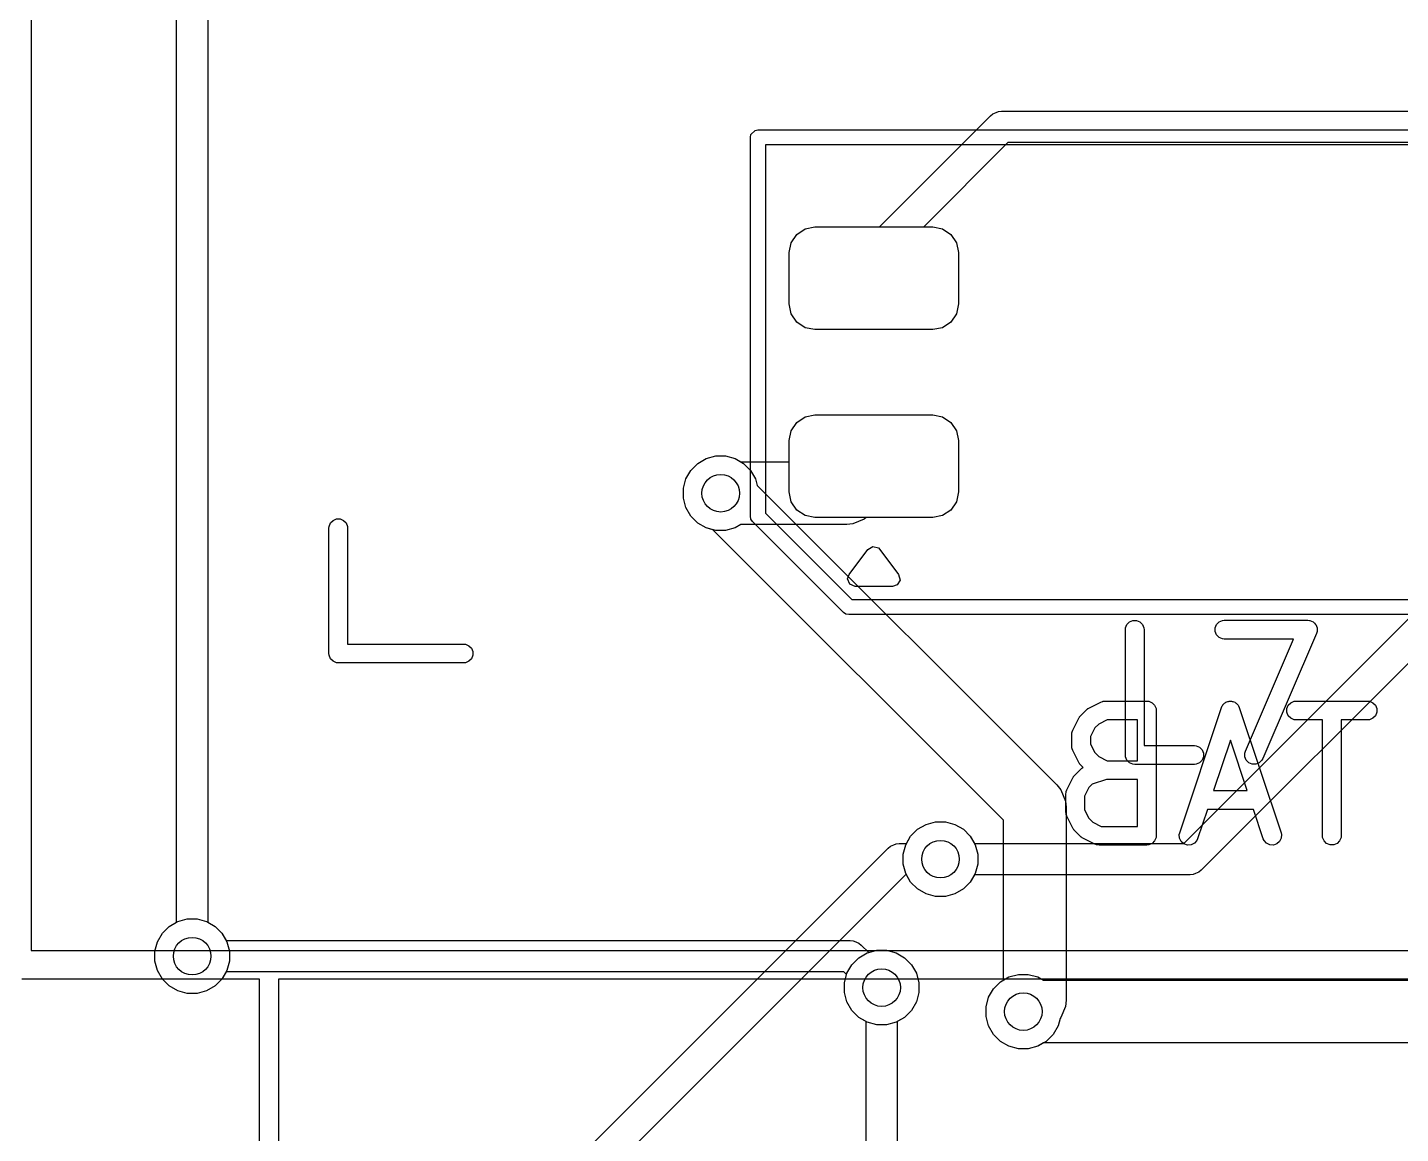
# Model space of a CAD drawing. Header units: millimetres. Extents: x 14 to 286, y -133 to -45.
# Drawn here: x 23.79 to 34.75, y -86.99 to -78.16 of the extents above; entities that cross this region are included whole.
import ezdxf

# ---------------------------------------------------------------- set-up
doc = ezdxf.new("R2010")
doc.units = ezdxf.units.MM
for name, color, linetype, true_color in [('B.Cu', 153, 'CONTINUOUS', 0x4d7fc4), ('B.Silkscreen', 31, 'CONTINUOUS', 0xe8b2a7), ('F.Cu', 13, 'CONTINUOUS', 0xc83434), ('F.Mask', 201, 'CONTINUOUS', 0xd864ff), ('F.Paste', 253, 'CONTINUOUS', 0xb4a09a), ('F.Silkscreen', 41, 'CONTINUOUS', 0xf2eda1), ('User.Drawings', 9, 'CONTINUOUS', 0xc2c2c2)]:
    doc.layers.add(name, color=color, linetype=linetype, true_color=true_color)

msp = doc.modelspace()

# ---------------------------------------------------------------- linework, layer by layer
at = {"layer": 'B.Cu', "linetype": 'CONTINUOUS'}
for p, q in [((24.9793, -85.303122), (24.9793, -76.5711)), ((25.2293, -76.622876), (25.2293, -85.303122)), ((29.139272, -81.641494), (29.207095, -81.602336)), ((29.207095, -81.602336), (29.282742, -81.582067)), ((29.282742, -81.582067), (29.361058, -81.582067)), ((29.361058, -81.582067), (29.436705, -81.602336)), ((29.436705, -81.602336), (29.504528, -81.641494)), ((29.044736, -81.764695), (29.083894, -81.696872)), ((29.083894, -81.696872), (29.139272, -81.641494)), ((29.504528, -81.641494), (29.559906, -81.696872)), ((29.559906, -81.696872), (29.599064, -81.764695)), ((29.024467, -81.840342), (29.044736, -81.764695)), ((29.024467, -81.918658), (29.024467, -81.840342)), ((29.599064, -81.764695), (29.613124, -81.81717)), ((29.613124, -81.81717), (32.004077, -84.208124)), ((29.044736, -81.994305), (29.024467, -81.918658)), ((29.083894, -82.062128), (29.044736, -81.994305)), ((29.139272, -82.117506), (29.083894, -82.062128)), ((29.207095, -82.156664), (29.139272, -82.117506)), ((29.25957, -82.170724), (29.207095, -82.156664)), ((31.5773, -84.488453), (29.25957, -82.170724)), ((32.004077, -84.208124), (32.035168, -84.246008)), ((32.035168, -84.246008), (32.072497, -84.336128)), ((32.072497, -84.336128), (32.072497, -84.336137)), ((32.072497, -84.336137), (32.0773, -84.3849)), ((32.0773, -84.3849), (32.0773, -85.9263)), ((30.837494, -84.617472), (30.892872, -84.562094)), ((30.892872, -84.562094), (30.960695, -84.522936)), ((30.960695, -84.522936), (31.036342, -84.502667)), ((31.036342, -84.502667), (31.114658, -84.502667)), ((31.114658, -84.502667), (31.190305, -84.522936)), ((31.190305, -84.522936), (31.258128, -84.562094)), ((31.258128, -84.562094), (31.313506, -84.617472)), ((31.5773, -85.765483), (31.5773, -84.488453)), ((30.675854, -84.696166), (30.702249, -84.685233)), ((30.702249, -84.685233), (30.720913, -84.677502)), ((30.720913, -84.677502), (30.720914, -84.677502)), ((30.720914, -84.677502), (30.7453, -84.6751)), ((30.7453, -84.6751), (30.804222, -84.6751)), ((30.804222, -84.6751), (30.837494, -84.617472)), ((31.313506, -84.617472), (31.352664, -84.685295)), ((31.352664, -84.685295), (31.372933, -84.760942)), ((25.104312, -90.264312), (30.656911, -84.711712)), ((30.656911, -84.711712), (30.675853, -84.696167)), ((30.675853, -84.696167), (30.675854, -84.696166)), ((31.372933, -84.760942), (31.372933, -84.839258)), ((31.372933, -84.839258), (31.352664, -84.914905)), ((30.797077, -84.9251), (25.3177, -90.404476)), ((30.804222, -84.9251), (30.797077, -84.9251)), ((30.837494, -84.982728), (30.804222, -84.9251)), ((30.892872, -85.038106), (30.837494, -84.982728)), ((31.313506, -84.982728), (31.258128, -85.038106)), ((31.352664, -84.914905), (31.313506, -84.982728)), ((30.960695, -85.077264), (30.892872, -85.038106)), ((31.036342, -85.097533), (30.960695, -85.077264)), ((31.114658, -85.097533), (31.036342, -85.097533)), ((31.190305, -85.077264), (31.114658, -85.097533)), ((31.258128, -85.038106), (31.190305, -85.077264)), ((24.866294, -85.391772), (24.921672, -85.336394)), ((24.921672, -85.336394), (24.9793, -85.303122)), ((25.2293, -85.303122), (25.286928, -85.336394)), ((25.286928, -85.336394), (25.342306, -85.391772)), ((24.806867, -85.535242), (24.827136, -85.459595)), ((24.827136, -85.459595), (24.866294, -85.391772)), ((25.342306, -85.391772), (25.381464, -85.459595)), ((25.381464, -85.459595), (25.401733, -85.535242)), ((24.806867, -85.613558), (24.806867, -85.535242)), ((25.401733, -85.535242), (25.401733, -85.613558)), ((30.423672, -85.587294), (30.491495, -85.548136)), ((30.491495, -85.548136), (30.567142, -85.527867)), ((30.567142, -85.527867), (30.645458, -85.527867)), ((30.645458, -85.527867), (30.721105, -85.548136)), ((30.721105, -85.548136), (30.788928, -85.587294)), ((24.827136, -85.689205), (24.806867, -85.613558)), ((25.401733, -85.613558), (25.381464, -85.689205)), ((30.329136, -85.710495), (30.368294, -85.642672)), ((30.368294, -85.642672), (30.423672, -85.587294)), ((30.788928, -85.587294), (30.844306, -85.642672)), ((30.844306, -85.642672), (30.883464, -85.710495)), ((24.866294, -85.757028), (24.827136, -85.689205)), ((24.921672, -85.812406), (24.866294, -85.757028)), ((25.342306, -85.757028), (25.286928, -85.812406)), ((25.381464, -85.689205), (25.342306, -85.757028)), ((30.308867, -85.786142), (30.329136, -85.710495)), ((30.308867, -85.864458), (30.308867, -85.786142)), ((30.883464, -85.710495), (30.903733, -85.786142)), ((30.903733, -85.786142), (30.903733, -85.864458)), ((31.498694, -85.834272), (31.554072, -85.778894)), ((31.554072, -85.778894), (31.5773, -85.765483)), ((24.989495, -85.851564), (24.921672, -85.812406)), ((25.065142, -85.871833), (24.989495, -85.851564)), ((25.143458, -85.871833), (25.065142, -85.871833)), ((25.219105, -85.851564), (25.143458, -85.871833)), ((25.286928, -85.812406), (25.219105, -85.851564)), ((30.329136, -85.940105), (30.308867, -85.864458)), ((30.903733, -85.864458), (30.883464, -85.940105)), ((31.459536, -85.902095), (31.498694, -85.834272)), ((30.368294, -86.007928), (30.329136, -85.940105)), ((30.423672, -86.063306), (30.368294, -86.007928)), ((30.844306, -86.007928), (30.788928, -86.063306)), ((30.883464, -85.940105), (30.844306, -86.007928)), ((31.439267, -85.977742), (31.459536, -85.902095)), ((31.439267, -86.056058), (31.439267, -85.977742)), ((32.072497, -85.975072), (32.035168, -86.065192)), ((32.0773, -85.9263), (32.072497, -85.975062)), ((32.072497, -85.975062), (32.072497, -85.975072)), ((30.4813, -86.096577), (30.423672, -86.063306)), ((30.4813, -90.169424), (30.4813, -86.096577)), ((30.788928, -86.063306), (30.7313, -86.096577)), ((30.7313, -86.096577), (30.7313, -90.2212)), ((31.459536, -86.131705), (31.439267, -86.056058)), ((32.029997, -86.071492), (32.013864, -86.131705)), ((32.035168, -86.065192), (32.029997, -86.071492)), ((31.498694, -86.199528), (31.459536, -86.131705)), ((31.554072, -86.254906), (31.498694, -86.199528)), ((31.974706, -86.199528), (31.919328, -86.254906)), ((32.013864, -86.131705), (31.974706, -86.199528)), ((31.621895, -86.294064), (31.554072, -86.254906)), ((31.697542, -86.314333), (31.621895, -86.294064)), ((31.775858, -86.314333), (31.697542, -86.314333)), ((31.851505, -86.294064), (31.775858, -86.314333)), ((31.919328, -86.254906), (31.851505, -86.294064))]:
    msp.add_line(p, q, dxfattribs=at)
at = {"layer": 'B.Cu'}
for centre in [(29.3219, -81.8795), (31.0755, -84.8001), (25.1043, -85.5744), (30.6063, -85.8253), (31.7367, -86.0169)]:
    msp.add_circle(centre, 0.15, dxfattribs=at)
at = {"layer": 'B.Silkscreen', "linetype": 'CONTINUOUS'}
for p, q in [((32.250084, -83.600466), (32.252141, -83.598778)), ((32.252141, -83.598778), (32.253968, -83.59802)), ((32.253968, -83.59802), (32.260268, -83.594056)), ((32.260268, -83.594056), (32.355506, -83.546437)), ((32.355506, -83.546437), (32.369237, -83.541182)), ((32.369237, -83.541182), (32.371926, -83.54099)), ((32.371926, -83.54099), (32.374415, -83.53996)), ((32.374415, -83.53996), (32.389047, -83.538519)), ((32.389047, -83.538519), (32.72238, -83.538519)), ((32.72238, -83.538519), (32.737012, -83.53996)), ((32.737012, -83.53996), (32.764048, -83.551159)), ((32.764048, -83.551159), (32.78474, -83.571851)), ((32.78474, -83.571851), (32.795939, -83.598887)), ((32.795939, -83.598887), (32.79738, -83.613519)), ((32.984563, -84.589802), (33.317896, -83.589802)), ((33.317896, -83.589802), (33.32389, -83.576377)), ((33.32389, -83.576377), (33.3274, -83.572329)), ((33.3274, -83.572329), (33.329797, -83.567536)), ((33.329797, -83.567536), (33.336905, -83.56137)), ((33.336905, -83.56137), (33.343064, -83.55427)), ((33.343064, -83.55427), (33.347853, -83.551875)), ((33.347853, -83.551875), (33.351904, -83.548362)), ((33.351904, -83.548362), (33.360829, -83.545387)), ((33.360829, -83.545387), (33.369237, -83.541183)), ((33.369237, -83.541183), (33.374581, -83.540803)), ((33.374581, -83.540803), (33.379667, -83.539108)), ((33.379667, -83.539108), (33.389047, -83.539774)), ((33.389047, -83.539774), (33.398427, -83.539108)), ((33.398427, -83.539108), (33.403512, -83.540803)), ((33.403512, -83.540803), (33.408857, -83.541183)), ((33.408857, -83.541183), (33.417267, -83.545388)), ((33.417267, -83.545388), (33.426189, -83.548362)), ((33.426189, -83.548362), (33.430236, -83.551872)), ((33.430236, -83.551872), (33.43503, -83.554269)), ((33.43503, -83.554269), (33.441193, -83.561374)), ((33.441193, -83.561374), (33.448297, -83.567536)), ((33.448297, -83.567536), (33.450692, -83.572327)), ((33.450692, -83.572327), (33.454204, -83.576376)), ((33.454204, -83.576376), (33.460198, -83.589802)), ((33.460198, -83.589802), (33.793531, -84.589802)), ((33.839298, -83.598887), (33.850497, -83.571851)), ((33.839298, -83.628151), (33.839298, -83.598887)), ((33.850497, -83.571851), (33.871189, -83.551159)), ((33.871189, -83.551159), (33.898225, -83.53996)), ((33.898225, -83.53996), (33.912857, -83.538519)), ((33.912857, -83.538519), (34.484285, -83.538519)), ((34.484285, -83.538519), (34.498917, -83.53996)), ((34.498917, -83.53996), (34.525953, -83.551159)), ((34.525953, -83.551159), (34.546645, -83.571851)), ((34.546645, -83.571851), (34.557844, -83.598887)), ((34.557844, -83.598887), (34.557844, -83.628151)), ((32.131489, -83.770454), (32.179108, -83.675216)), ((32.179108, -83.675216), (32.183072, -83.668916)), ((32.183072, -83.668916), (32.18383, -83.667089)), ((32.18383, -83.667089), (32.185518, -83.665032)), ((32.185518, -83.665032), (32.18694, -83.662773)), ((32.18694, -83.662773), (32.188438, -83.661473)), ((32.188438, -83.661473), (32.193157, -83.655724)), ((32.193157, -83.655724), (32.240776, -83.608105)), ((32.240776, -83.608105), (32.246525, -83.603386)), ((32.246525, -83.603386), (32.247825, -83.601888)), ((32.247825, -83.601888), (32.250084, -83.600466)), ((32.406752, -83.688519), (32.338236, -83.722777)), ((32.64738, -83.688519), (32.406752, -83.688519)), ((32.64738, -84.014709), (32.64738, -83.688519)), ((32.79738, -83.613519), (32.79738, -84.613519)), ((33.850497, -83.655187), (33.839298, -83.628151)), ((33.871189, -83.675879), (33.850497, -83.655187)), ((33.898225, -83.687078), (33.871189, -83.675879)), ((33.912857, -83.688519), (33.898225, -83.687078)), ((34.123571, -83.688519), (33.912857, -83.688519)), ((34.123571, -84.613519), (34.123571, -83.688519)), ((34.484285, -83.688519), (34.273571, -83.688519)), ((34.273571, -83.688519), (34.273571, -84.613519)), ((34.498917, -83.687078), (34.484285, -83.688519)), ((34.525953, -83.675879), (34.498917, -83.687078)), ((34.546645, -83.655187), (34.525953, -83.675879)), ((34.557844, -83.628151), (34.546645, -83.655187)), ((32.123571, -83.803995), (32.125012, -83.789363)), ((32.123571, -83.899233), (32.123571, -83.803995)), ((32.125012, -83.789363), (32.126043, -83.786873)), ((32.126043, -83.786873), (32.126234, -83.784186)), ((32.126234, -83.784186), (32.131489, -83.770454)), ((32.307829, -83.753184), (32.273571, -83.8217)), ((32.338236, -83.722777), (32.307829, -83.753184)), ((32.125012, -83.913865), (32.123571, -83.899233)), ((32.126043, -83.916354), (32.125012, -83.913865)), ((32.126234, -83.919042), (32.126043, -83.916354)), ((32.131489, -83.932774), (32.126234, -83.919042)), ((32.273571, -83.8217), (32.273571, -83.881528)), ((32.273571, -83.881528), (32.307829, -83.950044)), ((33.389047, -83.850689), (33.255009, -84.252804)), ((33.523085, -84.252804), (33.389047, -83.850689)), ((32.179108, -84.028012), (32.131489, -83.932774)), ((32.183072, -84.034311), (32.179108, -84.028012)), ((32.18383, -84.036139), (32.183072, -84.034311)), ((32.185518, -84.038195), (32.18383, -84.036139)), ((32.307829, -83.950044), (32.338236, -83.980451)), ((32.338236, -83.980451), (32.406752, -84.014709)), ((32.406752, -84.014709), (32.64738, -84.014709)), ((32.131489, -84.151406), (32.135453, -84.145106)), ((32.135453, -84.145106), (32.136211, -84.143279)), ((32.136211, -84.143279), (32.137899, -84.141222)), ((32.137899, -84.141222), (32.139321, -84.138963)), ((32.139321, -84.138963), (32.140819, -84.137663)), ((32.140819, -84.137663), (32.145538, -84.131914)), ((32.145538, -84.131914), (32.193157, -84.084295)), ((32.18694, -84.040455), (32.185518, -84.038195)), ((32.188438, -84.041754), (32.18694, -84.040455)), ((32.193157, -84.047504), (32.188438, -84.041754)), ((32.215114, -84.069461), (32.193157, -84.047504)), ((32.193157, -84.084295), (32.204522, -84.074968)), ((32.204522, -84.074968), (32.20701, -84.073937)), ((32.20701, -84.073937), (32.209047, -84.072171)), ((32.209047, -84.072171), (32.215114, -84.069461)), ((32.078615, -84.260376), (32.08387, -84.246644)), ((32.08387, -84.246644), (32.131489, -84.151406)), ((32.26021, -84.229374), (32.225952, -84.29789)), ((32.286704, -84.20288), (32.26021, -84.229374)), ((32.401217, -84.164709), (32.286704, -84.20288)), ((32.64738, -84.164709), (32.401217, -84.164709)), ((32.64738, -84.538519), (32.64738, -84.164709)), ((33.255009, -84.252804), (33.523085, -84.252804)), ((32.075952, -84.280185), (32.077393, -84.265553)), ((32.075952, -84.423042), (32.075952, -84.280185)), ((32.077393, -84.265553), (32.078424, -84.263063)), ((32.078424, -84.263063), (32.078615, -84.260376)), ((32.225952, -84.29789), (32.225952, -84.405337)), ((32.077393, -84.437674), (32.075952, -84.423042)), ((32.078424, -84.440163), (32.077393, -84.437674)), ((32.078615, -84.442851), (32.078424, -84.440163)), ((32.08387, -84.456583), (32.078615, -84.442851)), ((32.131489, -84.551821), (32.08387, -84.456583)), ((32.225952, -84.405337), (32.26021, -84.473853)), ((32.26021, -84.473853), (32.290617, -84.504261)), ((33.205009, -84.402804), (33.126865, -84.637236)), ((33.573085, -84.402804), (33.205009, -84.402804)), ((33.651229, -84.637236), (33.573085, -84.402804)), ((32.135452, -84.558117), (32.131489, -84.551821)), ((32.13621, -84.559947), (32.135452, -84.558117)), ((32.137899, -84.562005), (32.13621, -84.559947)), ((32.139321, -84.564264), (32.137899, -84.562005)), ((32.140819, -84.565563), (32.139321, -84.564264)), ((32.145537, -84.571312), (32.140819, -84.565563)), ((32.193156, -84.618932), (32.145537, -84.571312)), ((32.290617, -84.504261), (32.359133, -84.538519)), ((32.359133, -84.538519), (32.64738, -84.538519)), ((32.198905, -84.62365), (32.193156, -84.618932)), ((32.200206, -84.62515), (32.198905, -84.62365)), ((32.202465, -84.626572), (32.200206, -84.62515)), ((32.204522, -84.62826), (32.202465, -84.626572)), ((32.206349, -84.629017), (32.204522, -84.62826)), ((32.212649, -84.632982), (32.206349, -84.629017)), ((32.307887, -84.680601), (32.212649, -84.632982)), ((32.321618, -84.685856), (32.307887, -84.680601)), ((32.324307, -84.686047), (32.321618, -84.685856)), ((32.326796, -84.687078), (32.324307, -84.686047)), ((32.341428, -84.688519), (32.326796, -84.687078)), ((32.72238, -84.688519), (32.341428, -84.688519)), ((32.737012, -84.687078), (32.72238, -84.688519)), ((32.764048, -84.675879), (32.737012, -84.687078)), ((32.78474, -84.655187), (32.764048, -84.675879)), ((32.795939, -84.628151), (32.78474, -84.655187)), ((32.79738, -84.613519), (32.795939, -84.628151)), ((32.981303, -84.604139), (32.984563, -84.589802)), ((32.983378, -84.633329), (32.981303, -84.604139)), ((32.996464, -84.659502), (32.983378, -84.633329)), ((33.018571, -84.678676), (32.996464, -84.659502)), ((33.046334, -84.68793), (33.018571, -84.678676)), ((33.075524, -84.685855), (33.046334, -84.68793)), ((33.101697, -84.672769), (33.075524, -84.685855)), ((33.120871, -84.650662), (33.101697, -84.672769)), ((33.126865, -84.637236), (33.120871, -84.650662)), ((33.657223, -84.650661), (33.651229, -84.637236)), ((33.676397, -84.672768), (33.657223, -84.650661)), ((33.70257, -84.685855), (33.676397, -84.672768)), ((33.73176, -84.68793), (33.70257, -84.685855)), ((33.759522, -84.678676), (33.73176, -84.68793)), ((33.78163, -84.659502), (33.759522, -84.678676)), ((33.794716, -84.633328), (33.78163, -84.659502)), ((33.793531, -84.589802), (33.796791, -84.604138)), ((33.796791, -84.604138), (33.794716, -84.633328)), ((34.125012, -84.628151), (34.123571, -84.613519)), ((34.136211, -84.655187), (34.125012, -84.628151)), ((34.156903, -84.675879), (34.136211, -84.655187)), ((34.183939, -84.687078), (34.156903, -84.675879)), ((34.213203, -84.687078), (34.183939, -84.687078)), ((34.240239, -84.675879), (34.213203, -84.687078)), ((34.260931, -84.655187), (34.240239, -84.675879)), ((34.27213, -84.628151), (34.260931, -84.655187)), ((34.273571, -84.613519), (34.27213, -84.628151))]:
    msp.add_line(p, q, dxfattribs=at)
at = {"layer": 'F.Cu', "linetype": 'CONTINUOUS'}
for p, q in [((30.588324, -79.7537), (31.474111, -78.867912)), ((31.474111, -78.867912), (31.493053, -78.852367)), ((31.493053, -78.852367), (31.493054, -78.852366)), ((31.493054, -78.852366), (31.519449, -78.841433)), ((31.519449, -78.841433), (31.538113, -78.833702)), ((31.538113, -78.833702), (31.538114, -78.833702)), ((31.538114, -78.833702), (31.5625, -78.8313)), ((31.5625, -78.8313), (35.050224, -78.8313)), ((31.614277, -79.0813), (30.941876, -79.7537)), ((35.102, -79.0813), (31.614277, -79.0813)), ((29.99535, -79.769305), (30.0738, -79.7537)), ((30.0738, -79.7537), (30.588324, -79.7537)), ((30.941876, -79.7537), (31.0138, -79.7537)), ((31.0138, -79.7537), (31.09225, -79.769305)), ((29.884405, -79.88025), (29.928843, -79.813743)), ((29.928843, -79.813743), (29.99535, -79.769305)), ((31.09225, -79.769305), (31.158757, -79.813743)), ((31.158757, -79.813743), (31.203195, -79.88025)), ((29.8688, -79.9587), (29.884405, -79.88025)), ((29.8688, -80.3687), (29.8688, -79.9587)), ((31.203195, -79.88025), (31.2188, -79.9587)), ((31.2188, -79.9587), (31.2188, -80.3687)), ((29.884405, -80.44715), (29.8688, -80.3687)), ((31.2188, -80.3687), (31.203195, -80.44715)), ((29.928843, -80.513657), (29.884405, -80.44715)), ((29.99535, -80.558095), (29.928843, -80.513657)), ((31.158757, -80.513657), (31.09225, -80.558095)), ((31.203195, -80.44715), (31.158757, -80.513657)), ((30.0738, -80.5737), (29.99535, -80.558095)), ((31.0138, -80.5737), (30.0738, -80.5737)), ((31.09225, -80.558095), (31.0138, -80.5737)), ((29.928843, -81.313743), (29.99535, -81.269305)), ((29.99535, -81.269305), (30.0738, -81.2537)), ((30.0738, -81.2537), (31.0138, -81.2537)), ((31.0138, -81.2537), (31.09225, -81.269305)), ((31.09225, -81.269305), (31.158757, -81.313743)), ((29.8688, -81.4587), (29.884405, -81.38025)), ((29.884405, -81.38025), (29.928843, -81.313743)), ((31.158757, -81.313743), (31.203195, -81.38025)), ((31.203195, -81.38025), (31.2188, -81.4587)), ((29.8688, -81.6295), (29.8688, -81.4587)), ((31.2188, -81.4587), (31.2188, -81.8687)), ((29.139272, -81.641494), (29.207095, -81.602336)), ((29.207095, -81.602336), (29.282742, -81.582067)), ((29.282742, -81.582067), (29.361058, -81.582067)), ((29.361058, -81.582067), (29.436705, -81.602336)), ((29.436705, -81.602336), (29.483754, -81.6295)), ((29.044736, -81.764695), (29.083894, -81.696872)), ((29.083894, -81.696872), (29.139272, -81.641494)), ((29.483754, -81.6295), (29.8688, -81.6295)), ((29.024467, -81.840342), (29.044736, -81.764695)), ((29.024467, -81.918658), (29.024467, -81.840342)), ((29.044736, -81.994305), (29.024467, -81.918658)), ((31.203195, -81.94715), (31.158757, -82.013657)), ((31.2188, -81.8687), (31.203195, -81.94715)), ((29.083894, -82.062128), (29.044736, -81.994305)), ((29.139272, -82.117506), (29.083894, -82.062128)), ((31.09225, -82.058095), (31.0138, -82.0737)), ((31.158757, -82.013657), (31.09225, -82.058095)), ((29.207095, -82.156664), (29.139272, -82.117506)), ((29.282742, -82.176933), (29.207095, -82.156664)), ((29.436705, -82.156664), (29.361058, -82.176933)), ((29.483754, -82.1295), (29.436705, -82.156664)), ((30.328, -82.1295), (29.483754, -82.1295)), ((30.376773, -82.124696), (30.328, -82.1295)), ((30.466893, -82.087367), (30.376773, -82.124696)), ((30.466897, -82.087362), (30.466893, -82.087367)), ((30.483546, -82.0737), (30.466897, -82.087362)), ((31.0138, -82.0737), (30.483546, -82.0737)), ((33.016924, -84.6751), (35.618324, -82.0737)), ((35.971876, -82.0737), (33.157088, -84.888488)), ((29.361058, -82.176933), (29.282742, -82.176933)), ((30.837494, -84.617472), (30.892872, -84.562094)), ((30.892872, -84.562094), (30.960695, -84.522936)), ((30.960695, -84.522936), (31.036342, -84.502667)), ((31.036342, -84.502667), (31.114658, -84.502667)), ((31.114658, -84.502667), (31.190305, -84.522936)), ((31.190305, -84.522936), (31.258128, -84.562094)), ((31.258128, -84.562094), (31.313506, -84.617472)), ((30.778067, -84.760942), (30.798336, -84.685295)), ((30.798336, -84.685295), (30.837494, -84.617472)), ((31.313506, -84.617472), (31.346778, -84.6751)), ((31.346778, -84.6751), (33.016924, -84.6751)), ((30.778067, -84.839258), (30.778067, -84.760942)), ((30.798336, -84.914905), (30.778067, -84.839258)), ((33.138146, -84.904034), (33.1119, -84.914905)), ((33.138151, -84.904028), (33.138146, -84.904034)), ((33.157088, -84.888488), (33.138151, -84.904028)), ((30.837494, -84.982728), (30.798336, -84.914905)), ((30.892872, -85.038106), (30.837494, -84.982728)), ((31.313506, -84.982728), (31.258128, -85.038106)), ((31.346778, -84.9251), (31.313506, -84.982728)), ((33.0687, -84.9251), (31.346778, -84.9251)), ((33.093086, -84.922698), (33.0687, -84.9251)), ((33.093087, -84.922698), (33.093086, -84.922698)), ((33.1119, -84.914905), (33.093087, -84.922698)), ((30.960695, -85.077264), (30.892872, -85.038106)), ((31.036342, -85.097533), (30.960695, -85.077264)), ((31.114658, -85.097533), (31.036342, -85.097533)), ((31.190305, -85.077264), (31.114658, -85.097533)), ((31.258128, -85.038106), (31.190305, -85.077264)), ((24.866294, -85.391772), (24.921672, -85.336394)), ((24.921672, -85.336394), (24.989495, -85.297236)), ((24.989495, -85.297236), (25.065142, -85.276967)), ((25.065142, -85.276967), (25.143458, -85.276967)), ((25.143458, -85.276967), (25.219105, -85.297236)), ((25.219105, -85.297236), (25.286928, -85.336394)), ((25.286928, -85.336394), (25.342306, -85.391772)), ((24.806867, -85.535242), (24.827136, -85.459595)), ((24.827136, -85.459595), (24.866294, -85.391772)), ((25.342306, -85.391772), (25.375578, -85.4494)), ((25.375578, -85.4494), (30.3554, -85.4494)), ((30.3554, -85.4494), (30.379786, -85.451802)), ((30.379786, -85.451802), (30.379787, -85.451802)), ((30.379787, -85.451802), (30.386037, -85.454391)), ((30.386037, -85.454391), (30.424846, -85.470466)), ((24.806867, -85.613558), (24.806867, -85.535242)), ((30.424846, -85.470466), (30.424851, -85.470471)), ((30.424851, -85.470471), (30.443788, -85.486012)), ((30.443788, -85.486012), (30.502865, -85.545089)), ((30.502865, -85.545089), (30.567142, -85.527867)), ((30.567142, -85.527867), (30.645458, -85.527867)), ((30.645458, -85.527867), (30.721105, -85.548136)), ((30.721105, -85.548136), (30.788928, -85.587294)), ((24.827136, -85.689205), (24.806867, -85.613558)), ((30.788928, -85.587294), (30.844306, -85.642672)), ((30.844306, -85.642672), (30.883464, -85.710495)), ((24.866294, -85.757028), (24.827136, -85.689205)), ((24.921672, -85.812406), (24.866294, -85.757028)), ((25.342306, -85.757028), (25.286928, -85.812406)), ((25.375578, -85.6994), (25.342306, -85.757028)), ((30.303624, -85.6994), (25.375578, -85.6994)), ((30.326089, -85.721865), (30.303624, -85.6994)), ((30.308867, -85.786142), (30.326089, -85.721865)), ((30.308867, -85.864458), (30.308867, -85.786142)), ((30.883464, -85.710495), (30.903733, -85.786142)), ((30.903733, -85.786142), (30.903733, -85.864458)), ((31.498694, -85.834272), (31.554072, -85.778894)), ((31.554072, -85.778894), (31.621895, -85.739736)), ((31.621895, -85.739736), (31.697542, -85.719467)), ((31.697542, -85.719467), (31.775858, -85.719467)), ((31.775858, -85.719467), (31.851505, -85.739736)), ((31.851505, -85.739736), (31.898554, -85.7669)), ((31.898554, -85.7669), (41.804946, -85.7669)), ((24.989495, -85.851564), (24.921672, -85.812406)), ((25.065142, -85.871833), (24.989495, -85.851564)), ((25.143458, -85.871833), (25.065142, -85.871833)), ((25.219105, -85.851564), (25.143458, -85.871833)), ((25.286928, -85.812406), (25.219105, -85.851564)), ((30.329136, -85.940105), (30.308867, -85.864458)), ((30.903733, -85.864458), (30.883464, -85.940105)), ((31.459536, -85.902095), (31.498694, -85.834272)), ((30.368294, -86.007928), (30.329136, -85.940105)), ((30.423672, -86.063306), (30.368294, -86.007928)), ((30.844306, -86.007928), (30.788928, -86.063306)), ((30.883464, -85.940105), (30.844306, -86.007928)), ((31.439267, -85.977742), (31.459536, -85.902095)), ((31.439267, -86.056058), (31.439267, -85.977742)), ((30.491495, -86.102464), (30.423672, -86.063306)), ((30.567142, -86.122733), (30.491495, -86.102464)), ((30.721105, -86.102464), (30.645458, -86.122733)), ((30.788928, -86.063306), (30.721105, -86.102464)), ((31.459536, -86.131705), (31.439267, -86.056058)), ((30.645458, -86.122733), (30.567142, -86.122733)), ((31.498694, -86.199528), (31.459536, -86.131705)), ((31.554072, -86.254906), (31.498694, -86.199528)), ((31.621895, -86.294064), (31.554072, -86.254906)), ((31.697542, -86.314333), (31.621895, -86.294064)), ((31.775858, -86.314333), (31.697542, -86.314333)), ((31.851505, -86.294064), (31.775858, -86.314333)), ((31.898554, -86.2669), (31.851505, -86.294064)), ((41.9085, -86.2669), (31.898554, -86.2669))]:
    msp.add_line(p, q, dxfattribs=at)
at = {"layer": 'F.Cu'}
for centre in [(29.3219, -81.8795), (31.0755, -84.8001), (25.1043, -85.5744), (30.6063, -85.8253), (31.7367, -86.0169)]:
    msp.add_circle(centre, 0.15, dxfattribs=at)
at = {"layer": 'F.Mask', "linetype": 'CONTINUOUS'}
for p, q in [((29.99535, -79.769305), (30.0738, -79.7537)), ((30.0738, -79.7537), (31.0138, -79.7537)), ((31.0138, -79.7537), (31.09225, -79.769305)), ((29.884405, -79.88025), (29.928843, -79.813743)), ((29.928843, -79.813743), (29.99535, -79.769305)), ((31.09225, -79.769305), (31.158757, -79.813743)), ((31.158757, -79.813743), (31.203195, -79.88025)), ((29.8688, -79.9587), (29.884405, -79.88025)), ((29.8688, -80.3687), (29.8688, -79.9587)), ((31.203195, -79.88025), (31.2188, -79.9587)), ((31.2188, -79.9587), (31.2188, -80.3687)), ((29.884405, -80.44715), (29.8688, -80.3687)), ((31.2188, -80.3687), (31.203195, -80.44715)), ((29.928843, -80.513657), (29.884405, -80.44715)), ((29.99535, -80.558095), (29.928843, -80.513657)), ((31.158757, -80.513657), (31.09225, -80.558095)), ((31.203195, -80.44715), (31.158757, -80.513657)), ((30.0738, -80.5737), (29.99535, -80.558095)), ((31.0138, -80.5737), (30.0738, -80.5737)), ((31.09225, -80.558095), (31.0138, -80.5737)), ((29.928843, -81.313743), (29.99535, -81.269305)), ((29.99535, -81.269305), (30.0738, -81.2537)), ((30.0738, -81.2537), (31.0138, -81.2537)), ((31.0138, -81.2537), (31.09225, -81.269305)), ((31.09225, -81.269305), (31.158757, -81.313743)), ((29.8688, -81.4587), (29.884405, -81.38025)), ((29.884405, -81.38025), (29.928843, -81.313743)), ((31.158757, -81.313743), (31.203195, -81.38025)), ((31.203195, -81.38025), (31.2188, -81.4587)), ((29.8688, -81.8687), (29.8688, -81.4587)), ((31.2188, -81.4587), (31.2188, -81.8687)), ((29.884405, -81.94715), (29.8688, -81.8687)), ((29.928843, -82.013657), (29.884405, -81.94715)), ((31.203195, -81.94715), (31.158757, -82.013657)), ((31.2188, -81.8687), (31.203195, -81.94715)), ((29.99535, -82.058095), (29.928843, -82.013657)), ((30.0738, -82.0737), (29.99535, -82.058095)), ((31.09225, -82.058095), (31.0138, -82.0737)), ((31.158757, -82.013657), (31.09225, -82.058095)), ((31.0138, -82.0737), (30.0738, -82.0737))]:
    msp.add_line(p, q, dxfattribs=at)
at = {"layer": 'F.Paste', "linetype": 'CONTINUOUS'}
for p, q in [((29.99535, -79.769305), (30.0738, -79.7537)), ((30.0738, -79.7537), (31.0138, -79.7537)), ((31.0138, -79.7537), (31.09225, -79.769305)), ((29.884405, -79.88025), (29.928843, -79.813743)), ((29.928843, -79.813743), (29.99535, -79.769305)), ((31.09225, -79.769305), (31.158757, -79.813743)), ((31.158757, -79.813743), (31.203195, -79.88025)), ((29.8688, -79.9587), (29.884405, -79.88025)), ((29.8688, -80.3687), (29.8688, -79.9587)), ((31.203195, -79.88025), (31.2188, -79.9587)), ((31.2188, -79.9587), (31.2188, -80.3687)), ((29.884405, -80.44715), (29.8688, -80.3687)), ((31.2188, -80.3687), (31.203195, -80.44715)), ((29.928843, -80.513657), (29.884405, -80.44715)), ((29.99535, -80.558095), (29.928843, -80.513657)), ((31.158757, -80.513657), (31.09225, -80.558095)), ((31.203195, -80.44715), (31.158757, -80.513657)), ((30.0738, -80.5737), (29.99535, -80.558095)), ((31.0138, -80.5737), (30.0738, -80.5737)), ((31.09225, -80.558095), (31.0138, -80.5737)), ((29.928843, -81.313743), (29.99535, -81.269305)), ((29.99535, -81.269305), (30.0738, -81.2537)), ((30.0738, -81.2537), (31.0138, -81.2537)), ((31.0138, -81.2537), (31.09225, -81.269305)), ((31.09225, -81.269305), (31.158757, -81.313743)), ((29.8688, -81.4587), (29.884405, -81.38025)), ((29.884405, -81.38025), (29.928843, -81.313743)), ((31.158757, -81.313743), (31.203195, -81.38025)), ((31.203195, -81.38025), (31.2188, -81.4587)), ((29.8688, -81.8687), (29.8688, -81.4587)), ((31.2188, -81.4587), (31.2188, -81.8687)), ((29.884405, -81.94715), (29.8688, -81.8687)), ((29.928843, -82.013657), (29.884405, -81.94715)), ((31.203195, -81.94715), (31.158757, -82.013657)), ((31.2188, -81.8687), (31.203195, -81.94715)), ((29.99535, -82.058095), (29.928843, -82.013657)), ((30.0738, -82.0737), (29.99535, -82.058095)), ((31.09225, -82.058095), (31.0138, -82.0737)), ((31.158757, -82.013657), (31.09225, -82.058095)), ((31.0138, -82.0737), (30.0738, -82.0737))]:
    msp.add_line(p, q, dxfattribs=at)
at = {"layer": 'F.Silkscreen', "linetype": 'CONTINUOUS'}
for p, q in [((29.563367, -79.015739), (29.595839, -78.983267)), ((29.595839, -78.983267), (29.6188, -78.9787)), ((29.6188, -78.9787), (36.9188, -78.9787)), ((29.5588, -79.0387), (29.563367, -79.015739)), ((29.5588, -82.0637), (29.5588, -79.0387)), ((29.6788, -79.0987), (29.6788, -82.038847)), ((36.8588, -79.0987), (29.6788, -79.0987)), ((29.563367, -82.086661), (29.5588, -82.0637)), ((29.6788, -82.038847), (30.368653, -82.7287)), ((29.576374, -82.106126), (29.563367, -82.086661)), ((30.301374, -82.831127), (29.576374, -82.106126)), ((30.3458, -82.5277), (30.4958, -82.3277)), ((30.4958, -82.3277), (30.535315, -82.304303)), ((30.535315, -82.304303), (30.5798, -82.3157)), ((30.5798, -82.3157), (30.5918, -82.3277)), ((30.5918, -82.3277), (30.7418, -82.5277)), ((30.3338, -82.5637), (30.3458, -82.5277)), ((30.351374, -82.606126), (30.3338, -82.5637)), ((30.3938, -82.6237), (30.351374, -82.606126)), ((30.7298, -82.6117), (30.6938, -82.6237)), ((30.753197, -82.572185), (30.7298, -82.6117)), ((30.7418, -82.5277), (30.753197, -82.572185)), ((30.6938, -82.6237), (30.3938, -82.6237)), ((30.320839, -82.844133), (30.301374, -82.831127)), ((30.368653, -82.7287), (36.8588, -82.7287)), ((30.3438, -82.8487), (30.320839, -82.844133)), ((36.9188, -82.8487), (30.3438, -82.8487)), ((32.552384, -82.953887), (32.563583, -82.926851)), ((32.563583, -82.926851), (32.584275, -82.906159)), ((32.584275, -82.906159), (32.611311, -82.89496)), ((32.611311, -82.89496), (32.640575, -82.89496)), ((32.640575, -82.89496), (32.667611, -82.906159)), ((32.667611, -82.906159), (32.688303, -82.926851)), ((32.688303, -82.926851), (32.699502, -82.953887)), ((33.26667, -82.953887), (33.277869, -82.926851)), ((33.277869, -82.926851), (33.298561, -82.906159)), ((33.298561, -82.906159), (33.325597, -82.89496)), ((33.325597, -82.89496), (33.340229, -82.893519)), ((33.340229, -82.893519), (34.006895, -82.893519)), ((34.006895, -82.893519), (34.021527, -82.89496)), ((34.021527, -82.89496), (34.021957, -82.895138)), ((34.021957, -82.895138), (34.022422, -82.895144)), ((34.022422, -82.895144), (34.035428, -82.900718)), ((34.035428, -82.900718), (34.048563, -82.906159)), ((34.048563, -82.906159), (34.048892, -82.906488)), ((34.048892, -82.906488), (34.04932, -82.906672)), ((34.04932, -82.906672), (34.059215, -82.916811)), ((34.059215, -82.916811), (34.069255, -82.926851)), ((34.069255, -82.926851), (34.069433, -82.927281)), ((34.069433, -82.927281), (34.069759, -82.927615)), ((34.069759, -82.927615), (34.075032, -82.940797)), ((34.075032, -82.940797), (34.080454, -82.953887)), ((32.550943, -82.968519), (32.552384, -82.953887)), ((32.550943, -83.968519), (32.550943, -82.968519)), ((32.699502, -82.953887), (32.700943, -82.968519)), ((32.700943, -82.968519), (32.700943, -83.893519)), ((33.26667, -82.983151), (33.26667, -82.953887)), ((33.277869, -83.010187), (33.26667, -82.983151)), ((33.298561, -83.030879), (33.277869, -83.010187)), ((33.325597, -83.042078), (33.298561, -83.030879)), ((33.340229, -83.043519), (33.325597, -83.042078)), ((33.893154, -83.043519), (33.340229, -83.043519)), ((33.509388, -83.938975), (33.893154, -83.043519)), ((34.075831, -82.998063), (33.64726, -83.998063)), ((34.08027, -82.984047), (34.075831, -82.998063)), ((34.080275, -82.983581), (34.08027, -82.984047)), ((34.080454, -82.983151), (34.080275, -82.983581)), ((34.080454, -82.953887), (34.080454, -82.954352)), ((34.080454, -82.954352), (34.080627, -82.954785)), ((34.080627, -82.954785), (34.080454, -82.968965)), ((34.080454, -82.968965), (34.080454, -82.983151)), ((32.700943, -83.893519), (33.102133, -83.893519)), ((33.102133, -83.893519), (33.116765, -83.89496)), ((33.116765, -83.89496), (33.143801, -83.906159)), ((33.143801, -83.906159), (33.164493, -83.926851)), ((33.164493, -83.926851), (33.175692, -83.953887)), ((32.552384, -83.983151), (32.550943, -83.968519)), ((32.563583, -84.010187), (32.552384, -83.983151)), ((32.584275, -84.030879), (32.563583, -84.010187)), ((32.611311, -84.042078), (32.584275, -84.030879)), ((33.143801, -84.030879), (33.116765, -84.042078)), ((33.164493, -84.010187), (33.143801, -84.030879)), ((33.175692, -83.983151), (33.164493, -84.010187)), ((33.175692, -83.953887), (33.175692, -83.983151)), ((33.504592, -83.982253), (33.504949, -83.952992)), ((33.51546, -84.009423), (33.504592, -83.982253)), ((33.504949, -83.952992), (33.509388, -83.938975)), ((33.535899, -84.030367), (33.51546, -84.009423)), ((33.562797, -84.041894), (33.535899, -84.030367)), ((33.619228, -84.031383), (33.592058, -84.042251)), ((33.640172, -84.010944), (33.619228, -84.031383)), ((33.64726, -83.998063), (33.640172, -84.010944)), ((32.625943, -84.043519), (32.611311, -84.042078)), ((33.102133, -84.043519), (32.625943, -84.043519)), ((33.116765, -84.042078), (33.102133, -84.043519)), ((33.592058, -84.042251), (33.562797, -84.041894))]:
    msp.add_line(p, q, dxfattribs=at)
at = {"layer": 'User.Drawings', "linetype": 'CONTINUOUS'}
for p, q in [((23.82, -66.765), (23.82, -85.530009)), ((26.195, -82.1587), (26.196441, -82.144068)), ((26.195, -83.1587), (26.195, -82.1587)), ((26.196441, -82.144068), (26.20764, -82.117032)), ((26.20764, -82.117032), (26.228332, -82.09634)), ((26.228332, -82.09634), (26.255368, -82.085141)), ((26.255368, -82.085141), (26.284632, -82.085141)), ((26.284632, -82.085141), (26.311668, -82.09634)), ((26.311668, -82.09634), (26.33236, -82.117032)), ((26.33236, -82.117032), (26.343559, -82.144068)), ((26.343559, -82.144068), (26.345, -82.1587)), ((26.345, -82.1587), (26.345, -83.0837)), ((26.196441, -83.173332), (26.195, -83.1587)), ((26.345, -83.0837), (27.27, -83.0837)), ((27.27, -83.0837), (27.284632, -83.085141)), ((27.284632, -83.085141), (27.311668, -83.09634)), ((27.311668, -83.09634), (27.33236, -83.117032)), ((27.33236, -83.117032), (27.343559, -83.144068)), ((27.343559, -83.144068), (27.343559, -83.173332)), ((26.20764, -83.200368), (26.196441, -83.173332)), ((26.228332, -83.22106), (26.20764, -83.200368)), ((26.255368, -83.232259), (26.228332, -83.22106)), ((26.27, -83.2337), (26.255368, -83.232259)), ((27.27, -83.2337), (26.27, -83.2337)), ((27.284632, -83.232259), (27.27, -83.2337)), ((27.311668, -83.22106), (27.284632, -83.232259)), ((27.33236, -83.200368), (27.311668, -83.22106)), ((27.343559, -83.173332), (27.33236, -83.200368)), ((23.82, -85.530009), (42.6525, -85.530009)), ((25.6425, -85.7587), (23.745, -85.7587)), ((25.6425, -104.69), (25.6425, -85.7587)), ((25.7925, -85.7587), (25.7925, -104.615)), ((42.701138, -85.7587), (25.7925, -85.7587))]:
    msp.add_line(p, q, dxfattribs=at)

doc.saveas('drawing.dxf')
